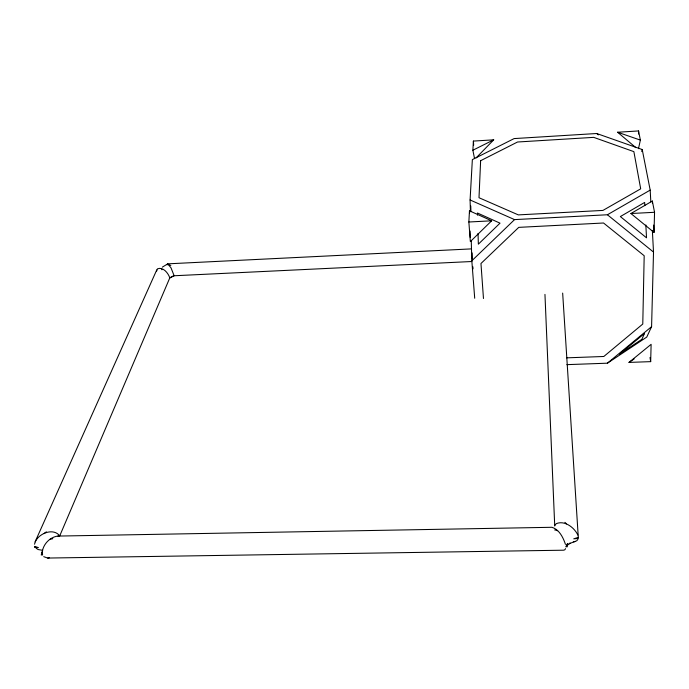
<?xml version="1.0" encoding="UTF-8"?>
<svg xmlns="http://www.w3.org/2000/svg" width="689" height="689" viewBox="0 0 689 689"><rect width="100%" height="100%" fill="white"/><g stroke="black" fill="none" stroke-linecap="round" stroke-linejoin="round"><path stroke-width="1.03" d="M638.522 134.062L638.574 130.944L617.594 132.236L635.878 147.644M650.674 361.639L651.122 344.328L628.988 362.414L650.674 361.639L650.02 357.488M566.883 364.645L607.405 363.189L646.773 337.067L651.587 326.655L653.516 252.079L652.371 230.712M654.025 232.408L654.55 212.29L652.337 201.033L630.917 213.53L654.025 232.408L653.637 225.088M468.856 222.004L469.476 210.825L491.645 220.807L470.354 241.606L468.856 222.004L491.645 220.807M470.423 211.712L470.087 199.974L472.353 159.615L514.123 138.584L596.708 133.511L642.226 149.539L650.192 190.112L650.821 201.86M474.488 158.341L472.878 150.219L473.395 141.081L493.712 139.833L476.151 157.85M42.184 552.681C42.821 544.586 49.772 536.998 57.91 536.076L551.863 527.292C559.235 529.419 563.214 537.575 565.454 544.379M156.558 271.251L157.454 268.839C162.992 266.548 168.245 273.085 169.795 277.874L59.71 535.913C53.07 526.87 36.31 534.242 34.562 544.232M167.126 264.886L167.703 263.844L471.328 248.893M638.479 148.695L640.374 140.108L638.574 130.944M641.752 151.589L642.226 149.539M35.096 541.847L156.782 269.855M565.574 548.642L564.816 549.805L563.576 550.201L47.67 558.056L43.717 556.669M555.101 525.156L556.195 523.683C564.627 520.066 574.359 527.533 577.847 535.06M577.933 539.315L576.788 540.77L569.062 543.759L570.165 543.104L567.727 544.939M44.122 533.587L44.32 533.381A11.076 7.097 -61.6 0 1 46.413 531.856M474.704 298.251L471.827 260.786L514.562 219.61L607.405 214.761L650.192 190.112M167.298 264.111L162.311 267.16M607.405 363.189L651.587 326.655M628.988 362.414L634.13 358.96M174.024 275.617L169.795 277.874L174.136 275.755L471.887 261.51M472.878 150.219L493.712 139.833M49.634 539.556L49.909 539.427A11.282 8.225 -17.6 0 1 52.786 538.72M578.295 537.368L573.748 538.824L578.364 538.453L562.663 293.092M47.67 558.056L49.375 557.771M573.334 541.778L574.945 541.632M630.917 213.53L654.55 212.29M566.668 357.841L603.822 356.48L642.777 324.045L644.189 255.74L603.538 223.003L518.757 227.361L480.965 263.508L483.471 298.509M42.658 550.347L38.05 549.521L36.095 548.203M169.038 264.843L169.193 264.86A8.104 4.711 51.2 0 1 170.829 265.498M57.91 536.076L59.366 536.326M617.594 132.236L640.374 140.108M557.651 530.719L557.367 530.59A11.67 7.243 35 0 0 554.662 529.944M470.087 199.974L514.562 219.61M167.703 263.844L171.01 267.832L174.136 275.755M607.405 214.761L653.516 252.079M596.708 133.511L598.353 134.889M161.372 268.529L161.415 268.607A8.079 0.81 72.5 0 1 161.958 269.769M472.869 266.781L473.033 268.925M473.395 141.081L473.679 145.138M652.337 201.033L652.449 203.126M644.826 205.649L644.654 202.428L620.35 216.561L646.523 237.834L645.843 224.958M544.956 294.392L554.731 526.026M477.494 215.157L477.434 213.004L500.016 223.158L478.355 244.182L478.037 233.433M470.768 205.951L470.923 211.282M472.111 252.872L472.292 259.271M471.25 240.513L471.827 260.786M469.476 210.825L469.536 212.944M470.053 230.987L470.234 237.361M564.937 522.357A11.584 3.867 67.8 0 1 566.401 523.898M480.629 160.701L479.001 197.726L518.317 214.89L602.944 210.421L640.692 188.838L633.871 151.64L593.711 137.361L517.551 142.003L480.629 160.701M567.254 544.543L567.331 546.765L565.79 546.79L567.581 543.457L567.254 544.543M42.227 551.846L41.228 554.972L42.606 554.946L42.227 551.846M644.439 333.528L641.864 339.332L619.368 354.241L644.439 333.528M34.906 546.403L34.45 547.428L38.429 547.634L34.906 546.403"/></g></svg>
